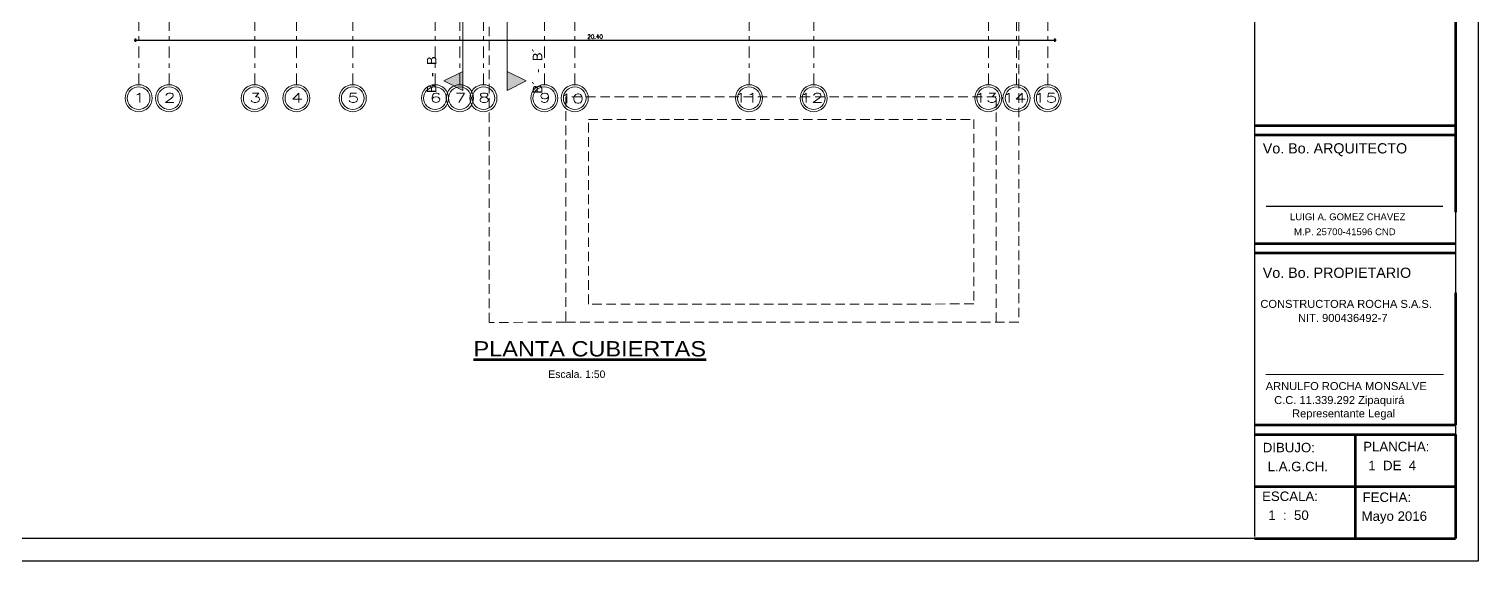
# Model space of a CAD drawing. Header units: metres. Extents: x -50 to 76, y -61 to 14.
# Drawn here: x 44.1 to 76.25, y -20.8 to -8.99 of the extents above; entities that cross this region are included whole.
import ezdxf
from ezdxf.enums import TextEntityAlignment as Align

# ---------------------------------------------------------------- set-up
doc = ezdxf.new("R2010")
doc.units = ezdxf.units.M
doc.header["$MEASUREMENT"] = 0
for name, pattern in [('CENTERX2', [4, 2.5, -0.5, 0.5, -0.5]), ('DASHDOT2', [0.5, 0.25, -0.125, 0, -0.125]), ('Línea Oculta', [0.3175, 0.211667, -0.105833])]:
    doc.linetypes.add(name, pattern=pattern)
for name, color, linetype, lineweight in [('.15', 5, 'Continuous', 5), ('1 CORTES', 113, 'Continuous', 18), ('1 PISOS', 252, 'Continuous', 35), ('_TXT1', 7, 'Continuous', 0), ('achurados', 251, 'Continuous', 0), ('COTAS', 251, 'Continuous', 35), ('EJES', 251, 'CENTERX2', 0), ('F-PLANO 3', 81, 'Continuous', 20), ('muros', 7, 'Continuous', 60), ('TEXTO1', 7, 'Continuous', 60), ('TITULOS', 9, 'Continuous', 60), ('VP', 2, 'Continuous', 25)]:
    doc.layers.add(name, color=color, linetype=linetype, lineweight=lineweight)
doc.styles.add('cotas', font='romans.shx')
doc.styles.add('DISEÑO', font='arial.ttf', dxfattribs={"width": 1.1})
doc.styles.add('Estilo_Generado_1', font='arial.ttf')
doc.styles.add('ROMANS', font='romans', dxfattribs={"width": 0.7})
doc.styles.add('style1', font='swissk.ttf')
doc.dimstyles.new('COT-50', dxfattribs={"dimscale": 0.5, "dimtxt": 0.18, "dimasz": 0.05, "dimexe": 0.08, "dimexo": 0.1, "dimgap": 0.06, "dimtad": 1, "dimzin": 4, "dimdsep": 46, "dimtxsty": 'cotas', "dimblk1": 'COTA', "dimblk2": 'COTA', "dimsah": 1, "dimcen": 0.09, "dimse1": 1, "dimse2": 1, "dimclrd": 256, "dimclre": 253, "dimclrt": 14, "dimadec": 0, "dimazin": 0, "dimtfac": 1, "dimtix": 1, "dimtmove": 0, "dimatfit": 3, "dimldrblk": 'COTA', "dimfxl": 1, "dimtfill": 1, "dimtfillclr": 256, "dimtolj": 1, "dimtzin": 12, "dimarcsym": 0})

# ---------------------------------------------------------------- blocks, each defined once
blk = doc.blocks.new('FORMATO')
at = {"layer": '.15', "linetype": 'Continuous', "lineweight": 18, "ltscale": 0.03}
blk.add_line((-61.096, -37.135), (-57.15, -37.135), dxfattribs=at)
for p, q in [((-56.387, -6.272), (-56.387, -41.272)), ((-61.344, -6.772), (-61.344, -40.725)), ((-56.887, -6.772), (-56.887, -40.772)), ((-56.887, -40.772), (-115.887, -40.772)), ((-56.387, -41.272), (-116.387, -41.272))]:
    blk.add_line(p, q)
at = {"layer": 'muros'}
for p, q in [((-56.887, -26.597), (-56.887, -32.279)), ((-56.887, -30.908), (-56.887, -33.533)), ((-61.344, -31.605), (-56.887, -31.605)), ((-61.344, -31.815), (-56.887, -31.815)), ((-61.344, -34.224), (-56.887, -34.224)), ((-61.344, -34.434), (-56.887, -34.434)), ((-56.887, -35.324), (-56.887, -38.252)), ((-61.344, -38.252), (-56.887, -38.252)), ((-61.344, -38.462), (-56.887, -38.462)), ((-59.115, -38.462), (-59.115, -40.772)), ((-56.887, -38.462), (-56.887, -40.772)), ((-61.344, -39.617), (-56.887, -39.617)), ((-61.344, -40.772), (-56.887, -40.772))]:
    blk.add_line(p, q, dxfattribs=at)
at = {"layer": 'VP'}
blk.add_line((-61.087, -33.395), (-57.165, -33.395), dxfattribs=at)
at = {"layer": 'muros', "style": 'style1'}
for s, height, p in [('Vo. Bo. ARQUITECTO', 0.2268, (-61.162, -32.227)), ('Vo. Bo. PROPIETARIO', 0.2268, (-61.162, -34.988)), ('CONSTRUCTORA ROCHA S.A.S.', 0.1764, (-61.215, -35.654)), ('NIT. 900436492-7', 0.1764, (-60.38, -35.965)), ('ARNULFO ROCHA MONSALVE', 0.1764, (-61.097, -37.478)), ('C.C. 11.339.292 Zipaquirá', 0.1764, (-60.909, -37.788)), ('Representante Legal', 0.1764, (-60.512, -38.084)), ('DIBUJO:', 0.21, (-61.162, -38.859)), ('PLANCHA:', 0.21, (-58.933, -38.837)), ('ESCALA:', 0.21, (-61.177, -39.94)), ('FECHA:', 0.21, (-58.948, -39.961))]:
    blk.add_text(s, height=height, dxfattribs=at).set_placement(p)
at = {"layer": 'VP', "style": 'style1'}
for s, height, p in [('LUIGI A. GOMEZ CHAVEZ', 0.1512, (-60.557, -33.709)), ('M.P. 25700-41596 CND', 0.1512, (-60.468, -34.041)), ('L.A.G.CH.', 0.21, (-61.053, -39.279)), ('1  DE  4', 0.21, (-58.82, -39.257)), ('1  :  50', 0.21, (-61.039, -40.36)), ('Mayo 2016', 0.21, (-58.97, -40.381))]:
    blk.add_text(s, height=height, dxfattribs=at).set_placement(p)
blk = doc.blocks.new('COTA')
for p, q in [((-1, 0), (1, 0)), ((0, 1.5), (0, -1.5))]:
    blk.add_line(p, q)
blk.add_circle((0, 0), 0.5)
blk = doc.blocks.new('*D625')
at = {"layer": 'COTAS', "lineweight": -2, "transparency": 16777216}
blk.add_line((46.486, -9.238), (66.836, -9.238), dxfattribs=at)
at = {"layer": 'Defpoints', "color": 0, "transparency": 16777216}
for p in [(46.461, -5.75), (66.861, -6.8), (66.861, -9.238)]:
    blk.add_point(p, dxfattribs=at)
at = {"layer": 'COTAS', "lineweight": -2, "transparency": 16777216, "xscale": 0.025, "yscale": 0.025, "zscale": 0.025, "rotation": 180}
blk.add_blockref('COTA', (46.461, -9.238), dxfattribs=at)
at = {"layer": 'COTAS', "lineweight": -2, "transparency": 16777216, "xscale": 0.025, "yscale": 0.025, "zscale": 0.025}
blk.add_blockref('COTA', (66.861, -9.238), dxfattribs=at)
at = {"layer": 'COTAS', "color": 14, "transparency": 16777216, "insert": (56.661, -9.163), "char_height": 0.09, "attachment_point": 5, "style": 'cotas', "bg_fill": 3, "box_fill_scale": 1.25, "bg_fill_color": 256, "bg_fill_true_color": 13158600, "bg_fill_transparency": 0}
blk.add_mtext('\\A1;20.40', dxfattribs=at)

msp = doc.modelspace()

# ---------------------------------------------------------------- hatches: boundary and pattern name
at = {"layer": '1 CORTES'}
for points in [[(53.723, -9.936), (53.302, -10.146), (53.723, -10.357)], [(54.713, -9.936), (54.713, -10.357), (55.134, -10.146)]]:
    msp.add_hatch(color=256, dxfattribs=at).paths.add_polyline_path(points)

# ---------------------------------------------------------------- linework, layer by layer
for p, q in [((53.723, -9.936), (53.723, 7.946)), ((54.713, 7.946), (54.713, -9.936)), ((53.302, -10.146), (53.723, -9.936)), ((53.723, -9.936), (53.723, -10.357)), ((54.713, -10.357), (54.713, -9.757)), ((54.713, -9.936), (54.713, -10.357)), ((55.134, -10.146), (54.713, -9.936)), ((53.723, -10.357), (53.302, -10.146)), ((54.713, -10.357), (55.134, -10.146))]:
    msp.add_line(p, q, dxfattribs=at)
at = {"layer": '1 PISOS', "linetype": 'Línea Oculta', "lineweight": 13}
msp.add_line((56.011, -15.5), (65.561, -15.5), dxfattribs=at)
for points in [[(54.311, -8.75), (65.561, -8.75), (65.561, -3.75), (66.061, -3.75), (66.061, -15.5), (65.561, -15.5), (65.561, -10.5), (56.011, -10.5), (56.011, -15.5), (54.311, -15.505)], [(56.511, -11), (65.061, -11), (65.061, -15.096), (56.511, -15.1)]]:
    msp.add_lwpolyline(points, close=True, dxfattribs=at)
at = {"layer": 'achurados', "color": 251, "linetype": 'ByBlock'}
for centre in [(46.534, -10.529), (47.209, -10.529), (49.109, -10.529), (50.034, -10.529), (51.284, -10.529), (53.109, -10.529), (53.659, -10.529), (54.184, -10.529), (55.534, -10.529), (56.209, -10.529), (60.074, -10.529), (61.509, -10.529), (65.384, -10.529), (66.009, -10.529), (66.701, -10.529)]:
    msp.add_circle(centre, 0.3, dxfattribs=at)
at = {"layer": 'EJES', "linetype": 'DASHDOT2'}
for p, q in [((46.536, -10.231), (46.536, 7.233)), ((46.536, -10.231), (46.536, 7.233)), ((47.211, -10.231), (47.211, 7.233)), ((47.211, -10.231), (47.211, 7.233)), ((49.111, -10.231), (49.111, 7.233)), ((49.111, -10.231), (49.111, 7.233)), ((50.036, -10.231), (50.036, 7.233)), ((50.036, -10.231), (50.036, 7.233)), ((51.286, -10.231), (51.286, 7.233)), ((51.286, -10.231), (51.286, 7.233)), ((53.111, -10.231), (53.111, 7.233)), ((53.661, -10.231), (53.661, 7.233)), ((54.186, -10.231), (54.186, 7.233)), ((54.186, -10.231), (54.186, 7.233)), ((55.536, -10.231), (55.536, 7.233)), ((55.536, -10.231), (55.536, 7.233)), ((56.211, -10.231), (56.211, 7.233)), ((56.211, -10.231), (56.211, 7.233)), ((60.076, -10.231), (60.076, 7.233)), ((60.076, -10.231), (60.076, 7.233)), ((61.511, -10.231), (61.511, 7.233)), ((61.511, -10.231), (61.511, 7.233)), ((65.386, -10.231), (65.386, 7.233)), ((65.386, -10.231), (65.386, 7.233)), ((66.011, -10.231), (66.011, 7.233)), ((66.703, -10.231), (66.703, 7.233))]:
    msp.add_line(p, q, dxfattribs=at)
at = {"layer": 'F-PLANO 3', "color": 1, "linetype": 'ByBlock'}
for centre in [(46.534, -10.529), (47.209, -10.529), (49.109, -10.529), (50.034, -10.529), (51.284, -10.529), (53.109, -10.529), (53.659, -10.529), (54.184, -10.529), (55.534, -10.529), (56.209, -10.529), (60.074, -10.529), (61.509, -10.529), (65.384, -10.529), (66.009, -10.529), (66.701, -10.529)]:
    msp.add_circle(centre, 0.252, dxfattribs=at)

# ---------------------------------------------------------------- block references
msp.add_blockref('FORMATO', (132.634, 20.472))

# ---------------------------------------------------------------- texts
at = {"layer": '1 CORTES', "style": 'Estilo_Generado_1'}
for s, p in [('B  -  B', (53.139, -10.415)), ('B´  -  B´', (55.488, -10.428))]:
    msp.add_text(s, height=0.2107, rotation=90, dxfattribs=at).set_placement(p)
at = {"layer": '_TXT1', "style": 'ROMANS', "width": 1.5}
for s, height, p in [('1', 0.204, (46.418, -10.622)), ('2', 0.204, (47.093, -10.622)), ('3', 0.204, (48.993, -10.622)), ('4', 0.204, (49.918, -10.622)), ('5', 0.204, (51.168, -10.622)), ('6', 0.204, (52.993, -10.622)), ('7', 0.204, (53.543, -10.622)), ('8', 0.204, (54.068, -10.622)), ('9', 0.204, (55.418, -10.622)), ('10', 0.2042, (55.889, -10.639)), ('11', 0.2042, (59.754, -10.622)), ('12', 0.2042, (61.199, -10.622)), ('13', 0.2042, (65.074, -10.622)), ('14', 0.2042, (65.699, -10.622)), ('15', 0.2042, (66.391, -10.622))]:
    msp.add_text(s, height=height, dxfattribs=at).set_placement(p)
at = {"layer": 'TEXTO1', "style": 'DISEÑO'}
msp.add_text('Escala. 1:50', height=0.16459, dxfattribs=at).set_placement((56.255, -16.786), align=Align.BOTTOM_CENTER)
at = {"layer": 'TITULOS', "style": 'DISEÑO', "width": 1.1}
msp.add_text('%%UPLANTA CUBIERTAS', height=0.33936, dxfattribs=at).set_placement((56.542, -16.362), align=Align.BOTTOM_CENTER)

# ---------------------------------------------------------------- next in the draw order: dimensions: what is measured, and where the dimension line sits
at = {"layer": 'COTAS'}
dim = msp.add_linear_dim(base=(66.861, -9.238), p1=(46.461, -5.75), p2=(66.861, -6.8), dimstyle='COT-50', dxfattribs=at)
dim.commit()
dim.dimension.update_dxf_attribs({"geometry": '*D625', "text_midpoint": (56.661, -9.163)})

doc.saveas('drawing.dxf')
